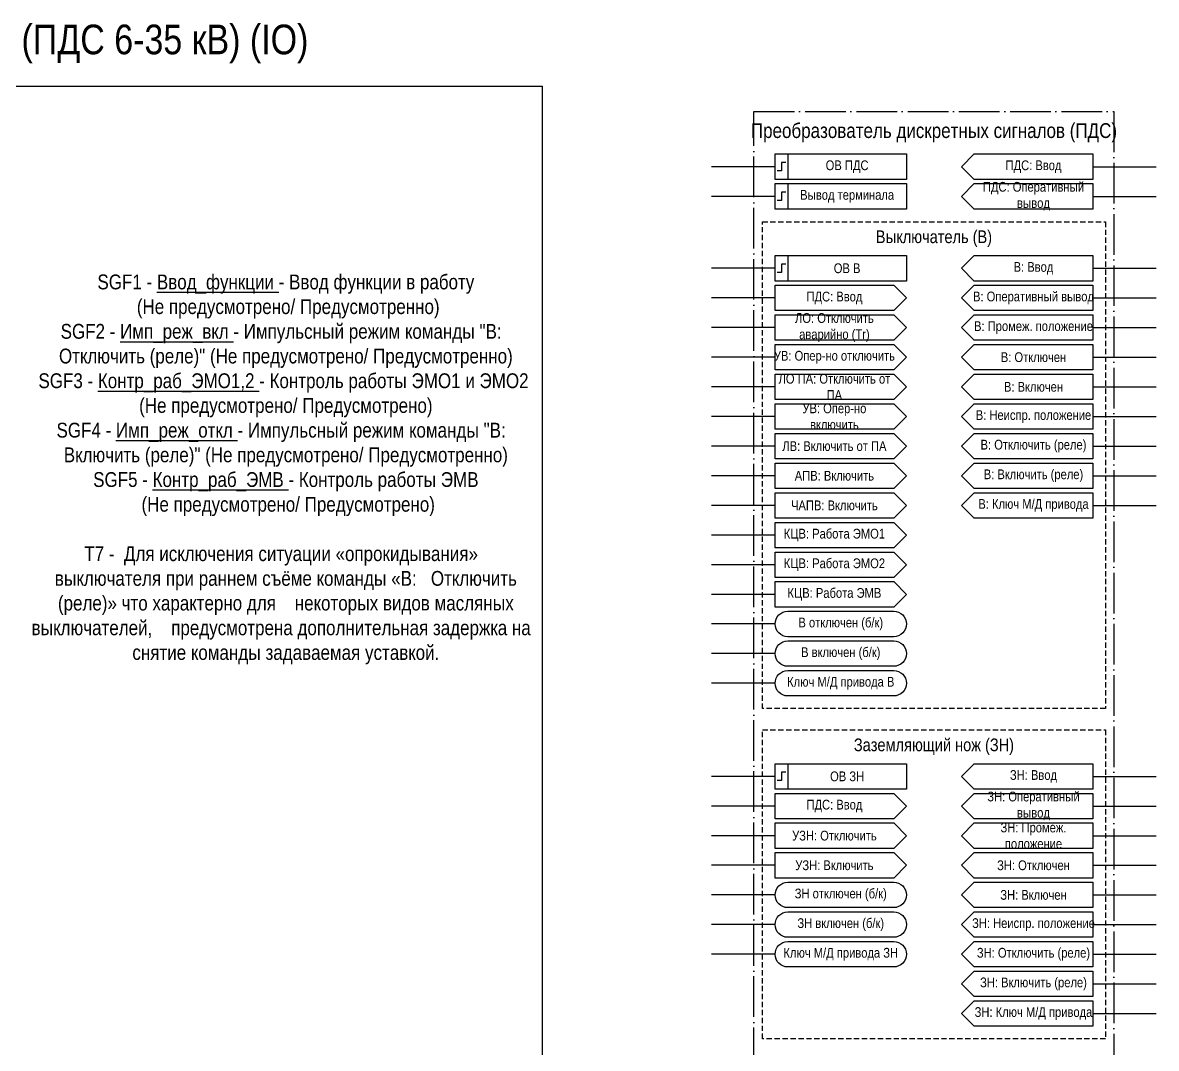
# Model space of a CAD drawing. Header units: millimetres. Extents: x -7300 to 495, y 0 to 1179.
# Drawn here: x -3922.6 to -3655, y 857.8 to 1100 of the extents above; entities that cross this region are included whole.
import ezdxf

# ---------------------------------------------------------------- set-up
doc = ezdxf.new("R2010")
doc.units = ezdxf.units.MM
doc.linetypes.add('ACAD_ISO04W100', pattern=[30, 24, -3, 0, -3])
doc.linetypes.add('штриховая2', pattern=[0.375, 0.25, -0.125])
doc.styles.add('2.5_Gost_RD', font='ARIALN.TTF', dxfattribs={"height": 2.5})
doc.styles.add('3.5_Gost_RD', font='ARIALN.TTF', dxfattribs={"height": 3.5})

msp = doc.modelspace()

# ---------------------------------------------------------------- linework, layer by layer
at = {"ltscale": 100}
for p, q in [((-3745, 1066), (-3760, 1066)), ((-3670, 1066), (-3655, 1066)), ((-3745, 1059), (-3760, 1059)), ((-3670, 1059), (-3655, 1059)), ((-3745, 1042), (-3760, 1042)), ((-3670, 1042), (-3655, 1042)), ((-3745, 1035), (-3760, 1035)), ((-3670, 1035), (-3655, 1035)), ((-3745, 1028), (-3760, 1028)), ((-3670, 1028), (-3655, 1028)), ((-3745, 1021), (-3760, 1021)), ((-3670, 1021), (-3655, 1021)), ((-3745, 1014), (-3760, 1014)), ((-3670, 1014), (-3655, 1014)), ((-3745, 1007), (-3760, 1007)), ((-3670, 1007), (-3655, 1007)), ((-3745, 1000), (-3760, 1000)), ((-3670, 1000), (-3655, 1000)), ((-3745, 993), (-3760, 993)), ((-3670, 993), (-3655, 993)), ((-3745, 986), (-3760, 986)), ((-3670, 986), (-3655, 986)), ((-3745, 979), (-3760, 979)), ((-3745, 972), (-3760, 972)), ((-3745, 965), (-3760, 965)), ((-3745, 958), (-3760, 958)), ((-3745, 951), (-3760, 951)), ((-3745, 944), (-3760, 944)), ((-3745, 922), (-3760, 922)), ((-3670, 922), (-3655, 922)), ((-3745, 915), (-3760, 915)), ((-3670, 915), (-3655, 915)), ((-3745, 908), (-3760, 908)), ((-3670, 908), (-3655, 908)), ((-3745, 901), (-3760, 901)), ((-3670, 901), (-3655, 901)), ((-3745, 894), (-3760, 894)), ((-3670, 894), (-3655, 894)), ((-3745, 887), (-3760, 887)), ((-3670, 887), (-3655, 887)), ((-3745, 880), (-3760, 880)), ((-3670, 880), (-3655, 880)), ((-3670, 873), (-3655, 873)), ((-3670, 866), (-3655, 866))]:
    msp.add_line(p, q, dxfattribs=at)
for points in [[(-4150, 1085), (-3800, 1085), (-3800, 0), (-4150, 0)], [(-3745, 1069), (-3742, 1069), (-3742, 1063), (-3745, 1063)], [(-3745, 1069), (-3714, 1069), (-3714, 1063), (-3745, 1063)], [(-3745, 1062), (-3742, 1062), (-3742, 1056), (-3745, 1056)], [(-3745, 1062), (-3714, 1062), (-3714, 1056), (-3745, 1056)], [(-3745, 1045), (-3742, 1045), (-3742, 1039), (-3745, 1039)], [(-3745, 1045), (-3714, 1045), (-3714, 1039), (-3745, 1039)], [(-3717, 1032), (-3745, 1032), (-3745, 1038), (-3717, 1038), (-3714, 1035)], [(-3717, 1025), (-3745, 1025), (-3745, 1031), (-3717, 1031), (-3714, 1028)], [(-3670, 1025), (-3698, 1025), (-3701, 1028), (-3698, 1031), (-3670, 1031)], [(-3717, 1018), (-3745, 1018), (-3745, 1024), (-3717, 1024), (-3714, 1021)], [(-3698, 1024), (-3670, 1024), (-3670, 1018), (-3698, 1018), (-3701, 1021)], [(-3717, 1011), (-3745, 1011), (-3745, 1017), (-3717, 1017), (-3714, 1014)], [(-3698, 1017), (-3670, 1017), (-3670, 1011), (-3698, 1011), (-3701, 1014)], [(-3717, 1004), (-3745, 1004), (-3745, 1010), (-3717, 1010), (-3714, 1007)], [(-3698, 1010), (-3670, 1010), (-3670, 1004), (-3698, 1004), (-3701, 1007)], [(-3717, 997), (-3745, 997), (-3745, 1003), (-3717, 1003), (-3714, 1000)], [(-3698, 1003), (-3670, 1003), (-3670, 997), (-3698, 997), (-3701, 1000)], [(-3717, 990), (-3745, 990), (-3745, 996), (-3717, 996), (-3714, 993)], [(-3698, 996), (-3670, 996), (-3670, 990), (-3698, 990), (-3701, 993)], [(-3717, 983), (-3745, 983), (-3745, 989), (-3717, 989), (-3714, 986)], [(-3698, 989), (-3670, 989), (-3670, 983), (-3698, 983), (-3701, 986)], [(-3717, 976), (-3745, 976), (-3745, 982), (-3717, 982), (-3714, 979)], [(-3717, 969), (-3745, 969), (-3745, 975), (-3717, 975), (-3714, 972)], [(-3717, 962), (-3745, 962), (-3745, 968), (-3717, 968), (-3714, 965)], [(-3745, 925), (-3742, 925), (-3742, 919), (-3745, 919)], [(-3745, 925), (-3714, 925), (-3714, 919), (-3745, 919)], [(-3717, 912), (-3745, 912), (-3745, 918), (-3717, 918), (-3714, 915)], [(-3717, 905), (-3745, 905), (-3745, 911), (-3717, 911), (-3714, 908)], [(-3670, 905), (-3698, 905), (-3701, 908), (-3698, 911), (-3670, 911)], [(-3717, 898), (-3745, 898), (-3745, 904), (-3717, 904), (-3714, 901)], [(-3698, 904), (-3670, 904), (-3670, 898), (-3698, 898), (-3701, 901)], [(-3698, 897), (-3670, 897), (-3670, 891), (-3698, 891), (-3701, 894)], [(-3698, 890), (-3670, 890), (-3670, 884), (-3698, 884), (-3701, 887)], [(-3698, 883), (-3670, 883), (-3670, 877), (-3698, 877), (-3701, 880)], [(-3698, 876), (-3670, 876), (-3670, 870), (-3698, 870), (-3701, 873)], [(-3698, 869), (-3670, 869), (-3670, 863), (-3698, 863), (-3701, 866)]]:
    msp.add_lwpolyline(points, close=True, dxfattribs=at)
at = {"color": 251, "linetype": 'ACAD_ISO04W100', "lineweight": 30, "ltscale": 0.4, "true_color": 0x58595b}
msp.add_lwpolyline([(-3750, 1079), (-3665, 1079), (-3665, 357), (-3750, 357)], close=True, dxfattribs=at)
at = {"ltscale": 100}
for points in [[(-3701, 1066), (-3698, 1069), (-3670, 1069), (-3670, 1063), (-3698, 1063), (-3701, 1066)], [(-3701, 1059), (-3698, 1062), (-3670, 1062), (-3670, 1056), (-3698, 1056), (-3701, 1059)], [(-3701, 1042), (-3698, 1045), (-3670, 1045), (-3670, 1039), (-3698, 1039), (-3701, 1042)], [(-3701, 1035), (-3698, 1038), (-3670, 1038), (-3670, 1032), (-3698, 1032), (-3701, 1035)], [(-3701, 922), (-3698, 925), (-3670, 925), (-3670, 919), (-3698, 919), (-3701, 922)], [(-3701, 915), (-3698, 918), (-3670, 918), (-3670, 912), (-3698, 912), (-3701, 915)]]:
    msp.add_lwpolyline(points, dxfattribs=at)
at = {"lineweight": 30, "ltscale": 100}
for points in [[(-3742.5, 1067), (-3743.5, 1067), (-3743.5, 1065), (-3744.5, 1065)], [(-3742.5, 1060), (-3743.5, 1060), (-3743.5, 1058), (-3744.5, 1058)], [(-3742.5, 1043), (-3743.5, 1043), (-3743.5, 1041), (-3744.5, 1041)], [(-3742.5, 923), (-3743.5, 923), (-3743.5, 921), (-3744.5, 921)]]:
    msp.add_lwpolyline(points, dxfattribs=at)
at = {"linetype": 'штриховая2', "ltscale": 5}
for points in [[(-3748, 1053), (-3667, 1053), (-3667, 938), (-3748, 938)], [(-3748, 933), (-3667, 933), (-3667, 860), (-3748, 860)]]:
    msp.add_lwpolyline(points, close=True, dxfattribs=at)
at = {"ltscale": 100}
for points in [[(-3742, 955, -1), (-3742, 961), (-3717, 961, -1), (-3717, 955)], [(-3742, 948, -1), (-3742, 954), (-3717, 954, -1), (-3717, 948)], [(-3742, 941, -1), (-3742, 947), (-3717, 947, -1), (-3717, 941)], [(-3742, 891, -1), (-3742, 897), (-3717, 897, -1), (-3717, 891)], [(-3742, 884, -1), (-3742, 890), (-3717, 890, -1), (-3717, 884)], [(-3742, 877, -1), (-3742, 883), (-3717, 883, -1), (-3717, 877)]]:
    msp.add_lwpolyline(points, format="xyb", close=True, dxfattribs=at)

# ---------------------------------------------------------------- texts
at = {"ltscale": 100, "attachment_point": 5}
for s, insert, char_height, width, style in [('{\\C3;Преобразователь дискретных сигналов 6-35 кВ (ПДС 6-35 кВ) (IO)}', (-3979, 1095), 7, 340, '3.5_Gost_RD'), ('ПДС: Ввод', (-3684, 1066), 2.3, 28, '2.5_Gost_RD'), ('ПДС: Оперативный вывод', (-3684, 1059), 2.3, 28, '2.5_Gost_RD'), ('В: Ввод', (-3684, 1042), 2.3, 28, '2.5_Gost_RD'), ('В: Оперативный вывод', (-3684, 1035), 2.3, 28, '2.5_Gost_RD'), ('ЛО: Отключить аварийно (Tr)', (-3731, 1028), 2.3, 28, '2.5_Gost_RD'), ('В: Промеж. положение', (-3684, 1028), 2.3, 28, '2.5_Gost_RD'), ('УВ: Опер-но отключить', (-3731, 1021), 2.3, 28, '2.5_Gost_RD'), ('В: Отключен', (-3684, 1021), 2.3, 28, '2.5_Gost_RD'), ('ЛО ПА: Отключить от ПА', (-3731, 1014), 2.3, 28, '2.5_Gost_RD'), ('В: Включен', (-3684, 1014), 2.3, 28, '2.5_Gost_RD'), ('УВ: Опер-но \\Pвключить', (-3731, 1007), 2.3, 28, '2.5_Gost_RD'), ('В: Неиспр. положение', (-3684, 1007), 2.3, 28, '2.5_Gost_RD'), ('ЛВ: Включить от ПА', (-3731, 1000), 2.3, 28, '2.5_Gost_RD'), ('В: Отключить (реле)', (-3684, 1000), 2.3, 28, '2.5_Gost_RD'), ('АПВ: Включить', (-3731, 993), 2.3, 28, '2.5_Gost_RD'), ('В: Включить (реле)', (-3684, 993), 2.3, 28, '2.5_Gost_RD'), ('В: Ключ М/Д привода', (-3684, 986), 2.3, 28, '2.5_Gost_RD'), ('ЧАПВ: Включить', (-3731, 986), 2.3, 28, '2.5_Gost_RD'), ('КЦВ: Работа ЭМО1', (-3731, 979), 2.3, 28, '2.5_Gost_RD'), ('КЦВ: Работа ЭМО2', (-3731, 972), 2.3, 28, '2.5_Gost_RD'), ('КЦВ: Работа ЭМВ', (-3731, 965), 2.3, 28, '2.5_Gost_RD'), ('В отключен (б/к)', (-3729.5, 958), 2.3, 31, '2.5_Gost_RD'), ('В включен (б/к)', (-3729.5, 951), 2.3, 31, '2.5_Gost_RD'), ('Ключ М/Д привода В', (-3729.5, 944), 2.3, 31, '2.5_Gost_RD'), ('ЗН: Ввод', (-3684, 922), 2.3, 28, '2.5_Gost_RD'), ('ЗН: Оперативный вывод', (-3684, 915), 2.3, 28, '2.5_Gost_RD'), ('ЗН: Промеж. положение', (-3684, 908), 2.3, 28, '2.5_Gost_RD'), ('УЗН: Отключить', (-3731, 908), 2.3, 28, '2.5_Gost_RD'), ('УЗН: Включить', (-3731, 901), 2.3, 28, '2.5_Gost_RD'), ('ЗН: Отключен', (-3684, 901), 2.3, 28, '2.5_Gost_RD'), ('ЗН отключен (б/к)', (-3729.5, 894), 2.3, 31, '2.5_Gost_RD'), ('ЗН: Включен', (-3684, 894), 2.3, 28, '2.5_Gost_RD'), ('ЗН включен (б/к)', (-3729.5, 887), 2.3, 31, '2.5_Gost_RD'), ('ЗН: Неиспр. положение', (-3684, 887), 2.3, 28, '2.5_Gost_RD'), ('{\\C3;Ключ М/Д привода ЗН}', (-3729.5, 880), 2.3, 31, '2.5_Gost_RD'), ('ЗН: Отключить (реле)', (-3684, 880), 2.3, 28, '2.5_Gost_RD'), ('ЗН: Включить (реле)', (-3684, 873), 2.3, 28, '2.5_Gost_RD')]:
    msp.add_mtext(s, dxfattribs=dict(at, insert=insert, char_height=char_height, width=width, style=style))
at = {"color": 30, "ltscale": 100, "true_color": 0xf7941d, "attachment_point": 5, "style": '3.5_Gost_RD'}
for s, insert, char_height, width in [('Преобразователь дискретных сигналов (ПДС)', (-3707.5, 1074), 3.5, 85), ('Выключатель (В)', (-3707.5, 1049), 3, 81), ('Заземляющий нож (ЗН)', (-3707.5, 929), 3, 81)]:
    msp.add_mtext(s, dxfattribs=dict(at, insert=insert, char_height=char_height, width=width))
at = {"color": 0, "ltscale": 100, "char_height": 2.3, "width": 28, "attachment_point": 5, "style": '2.5_Gost_RD'}
for s, insert in [('{\\C256;ОВ ПДС}', (-3728, 1066)), ('{\\C256;Вывод терминала}', (-3728, 1059)), ('{\\C256;ОВ В}', (-3728, 1042)), ('{\\C256;ПДС: Ввод}', (-3731, 1035)), ('{\\C256;ОВ ЗН}', (-3728, 922)), ('{\\C256;ПДС: Ввод}', (-3731, 915))]:
    msp.add_mtext(s, dxfattribs=dict(at, insert=insert))
at = {"color": 30, "ltscale": 100, "insert": (-3860.5, 994.5), "char_height": 3.5, "width": 121, "attachment_point": 5, "style": '3.5_Gost_RD'}
msp.add_mtext('SGF1 - {\\LВвод_функции} - Ввод функции в работу \\P^I(Не предусмотрено/ Предусмотренно)\\PSGF2 - {\\LИмп_реж_вкл} - Импульсный режим команды "В: ^I^IОтключить (реле)" (Не предусмотрено/ Предусмотренно)\\PSGF3 - {\\LКонтр_раб_ЭМО1,2} - Контроль работы ЭМО1 и ЭМО2 ^I(Не предусмотрено/ Предусмотрено)\\PSGF4 - {\\LИмп_реж_откл} - Импульсный режим команды "В: ^I^IВключить (реле)" (Не предусмотрено/ Предусмотренно)\\PSGF5 - {\\LКонтр_раб_ЭМВ} - Контроль работы ЭМВ\\P^I(Не предусмотрено/ Предусмотрено)\\P\\PТ7 - ^IДля исключения ситуации «опрокидывания» ^I^Iвыключателя при раннем съёме команды «В: ^I^IОтключить (реле)» что характерно для ^I^I^Iнекоторых видов масляных выключателей, ^I^I^Iпредусмотрена дополнительная задержка на ^I^Iснятие команды задаваемая уставкой.', dxfattribs=at)
at = {"color": 3, "ltscale": 100, "insert": (-3684, 866), "char_height": 2.3, "width": 28, "attachment_point": 5, "style": '2.5_Gost_RD'}
msp.add_mtext('ЗН: Ключ М/Д привода', dxfattribs=at)

doc.saveas('drawing.dxf')
